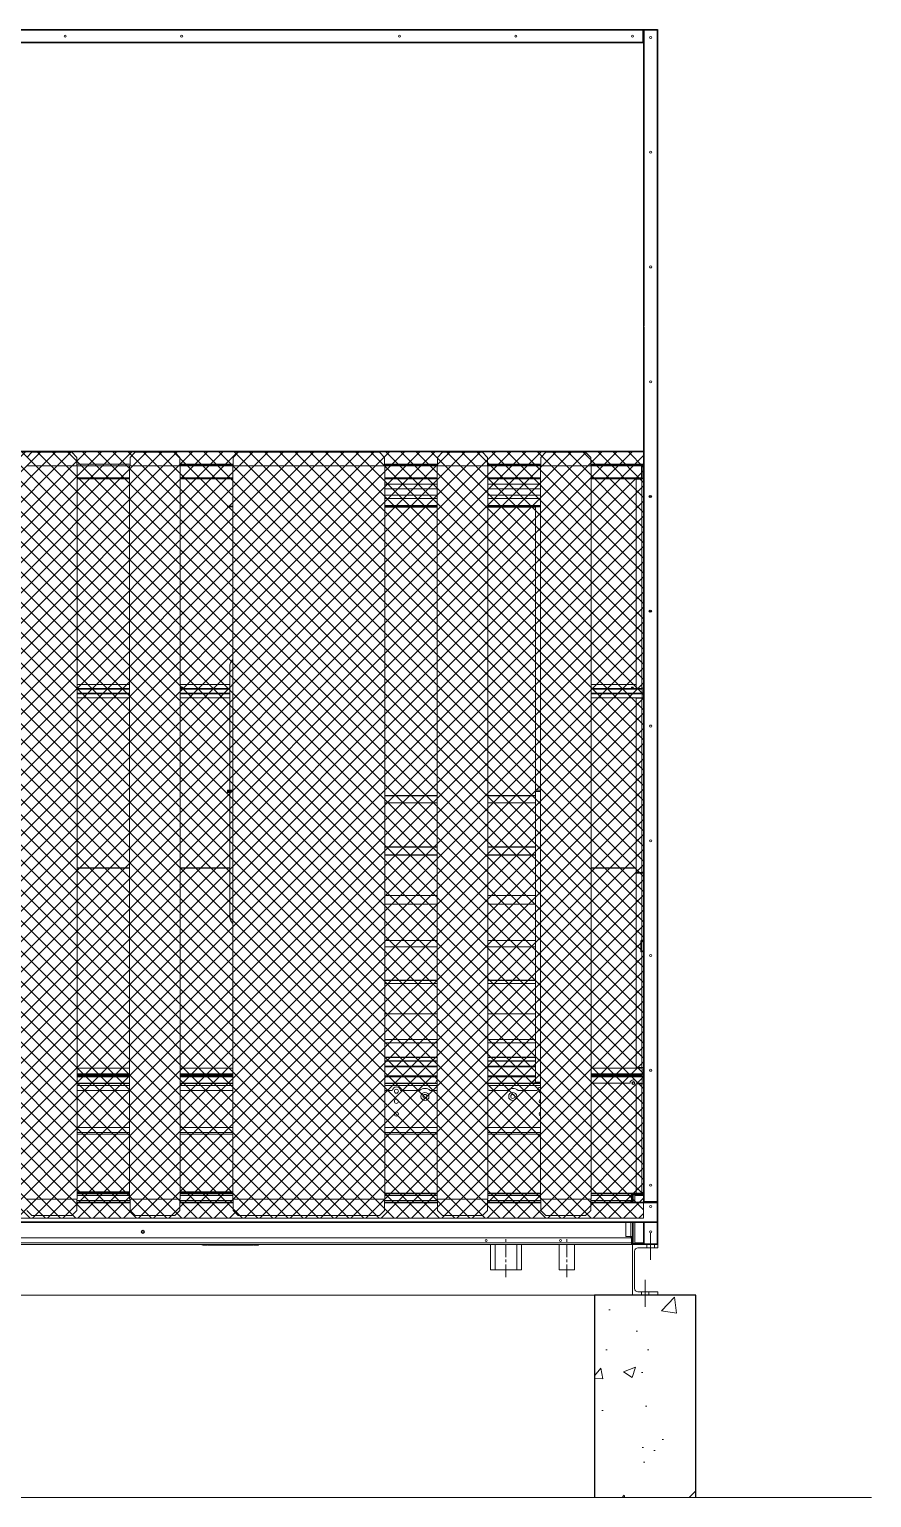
# Model space of a CAD drawing. Header units: millimetres. Extents: x -662849 to 32847, y -140377 to 24217.
# Drawn here: x 23920 to 26414, y 9152 to 13502 of the extents above; entities that cross this region are included whole.
import ezdxf

# ---------------------------------------------------------------- set-up
doc = ezdxf.new("R2010")
doc.units = ezdxf.units.MM
for name, pattern in [('CENTER', [2, 1.25, -0.25, 0.25, -0.25]), ('CENTERX2', [4, 2.5, -0.5, 0.5, -0.5]), ('HIDDEN', [0.375, 0.25, -0.125]), ('HIDDENX2', [0.75, 0.5, -0.25])]:
    doc.linetypes.add(name, pattern=pattern)
for name, color, linetype in [('center', 1, 'CENTER'), ('HIDD', 2, 'HIDDENX2'), ('냉각탑_기초', 23, 'Continuous')]:
    doc.layers.add(name, color=color, linetype=linetype)

# ---------------------------------------------------------------- blocks, each defined once
blk = doc.blocks.new('2')
at = {"lineweight": 20}
h = blk.add_hatch(dxfattribs=at)
h.set_pattern_fill('ANSI37', scale=10)
h.set_pattern_definition([(45, (-1560101.88, -423095.512), (-22.4506403, 22.4506403), []), (135, (-1560101.88, -423095.512), (-22.4506403, -22.4506403), [])])
h.paths.add_polyline_path([(25738.7, 9980.4), (25738.7, 12250.4), (21622.7, 12250.4), (21622.7, 9980.4)])
for p, q in [((21622.7, 12250.4), (25738.7, 12250.4)), ((23912.2, 12234.4), (23927.2, 12249.4)), ((23927.2, 12249.4), (24045.2, 12249.4)), ((24060.2, 12234.4), (24045.2, 12249.4)), ((24060.2, 12209.4), (24060.2, 12234.4)), ((24217.7, 12234.4), (24232.7, 12249.4)), ((24217.7, 12209.4), (24217.7, 12234.4)), ((24232.7, 12249.4), (24350.7, 12249.4)), ((24365.7, 12234.4), (24350.7, 12249.4)), ((24365.7, 12209.4), (24365.7, 12234.4)), ((24523.2, 12234.4), (24538.2, 12249.4)), ((24523.2, 12209.4), (24523.2, 12234.4)), ((24538.2, 12249.4), (24956.2, 12249.4)), ((24971.2, 12234.4), (24956.2, 12249.4)), ((24971.2, 12209.4), (24971.2, 12234.4)), ((25128.7, 12234.4), (25143.7, 12249.4)), ((25128.7, 12209.4), (25128.7, 12234.4)), ((25143.7, 12249.4), (25261.7, 12249.4)), ((25276.7, 12234.4), (25261.7, 12249.4)), ((25276.7, 12209.4), (25276.7, 12234.4)), ((25434.2, 12234.4), (25449.2, 12249.4)), ((25434.2, 12209.4), (25434.2, 12234.4)), ((25449.2, 12249.4), (25567.2, 12249.4)), ((25582.2, 12234.4), (25567.2, 12249.4)), ((25582.2, 12209.4), (25582.2, 12234.4)), ((25738.7, 12250.4), (25738.7, 9980.4)), ((24061.2, 12209.4), (23911.2, 12209.4)), ((24061.2, 10036.4), (24061.2, 12209.4)), ((24216.7, 10036.4), (24216.7, 12209.4)), ((24366.7, 12209.4), (24216.7, 12209.4)), ((24366.7, 10036.4), (24366.7, 12209.4)), ((24522.2, 10036.4), (24522.2, 12209.4)), ((24972.2, 12209.4), (24522.2, 12209.4)), ((24972.2, 10036.4), (24972.2, 12209.4)), ((25127.7, 10036.4), (25127.7, 12209.4)), ((25277.7, 12209.4), (25127.7, 12209.4)), ((25277.7, 10036.4), (25277.7, 12209.4)), ((25433.2, 10036.4), (25433.2, 12209.4)), ((25583.2, 12209.4), (25433.2, 12209.4)), ((25583.2, 10036.4), (25583.2, 12209.4)), ((23911.2, 10036.4), (24061.2, 10036.4)), ((24060.2, 10036.4), (24060.2, 10003.4)), ((24216.7, 10036.4), (24366.7, 10036.4)), ((24217.7, 10036.4), (24217.7, 10003.4)), ((24365.7, 10036.4), (24365.7, 10003.4)), ((24522.2, 10036.4), (24972.2, 10036.4)), ((24523.2, 10036.4), (24523.2, 10003.4)), ((24971.2, 10036.4), (24971.2, 10003.4)), ((25127.7, 10036.4), (25277.7, 10036.4)), ((25128.7, 10036.4), (25128.7, 10003.4)), ((25276.7, 10036.4), (25276.7, 10003.4)), ((25433.2, 10036.4), (25583.2, 10036.4)), ((25434.2, 10036.4), (25434.2, 10003.4)), ((25582.2, 10036.4), (25582.2, 10003.4)), ((25738.7, 9980.4), (21622.7, 9980.4)), ((23912.2, 10003.4), (23927.2, 9988.4)), ((23927.2, 9988.4), (24045.2, 9988.4)), ((24060.2, 10003.4), (24045.2, 9988.4)), ((24217.7, 10003.4), (24232.7, 9988.4)), ((24232.7, 9988.4), (24350.7, 9988.4)), ((24365.7, 10003.4), (24350.7, 9988.4)), ((24523.2, 10003.4), (24538.2, 9988.4)), ((24538.2, 9988.4), (24956.2, 9988.4)), ((24971.2, 10003.4), (24956.2, 9988.4)), ((25128.7, 10003.4), (25143.7, 9988.4)), ((25143.7, 9988.4), (25261.7, 9988.4)), ((25276.7, 10003.4), (25261.7, 9988.4)), ((25434.2, 10003.4), (25449.2, 9988.4)), ((25449.2, 9988.4), (25567.2, 9988.4)), ((25582.2, 10003.4), (25567.2, 9988.4)), ((25285.2, 9827.4), (25285.2, 9902.4)), ((25298.7, 9827.4), (25298.7, 9902.4)), ((25363.7, 9827.4), (25363.7, 9902.4)), ((25377.2, 9827.4), (25377.2, 9902.4)), ((25403.7, 9902.4), (25478.7, 9902.4)), ((25488.7, 9827.4), (25488.7, 9902.4)), ((25533.7, 9827.4), (25533.7, 9902.4)), ((25748.7, 9892.4), (25748.7, 9902.4)), ((25770.7, 9892.4), (25770.7, 9902.4)), ((21655.7, 9752.4), (25705.7, 9752.4)), ((25732.2, 9752.4), (25732.2, 9762.4)), ((25754.2, 9752.4), (25754.2, 9762.4))]:
    blk.add_line(p, q, dxfattribs=at)
at = {"color": 7, "lineweight": 20}
for p, q in [((24217.7, 12214.4), (24060.2, 12214.4)), ((24216.7, 12209), (24061.2, 12209)), ((24523.2, 12214.4), (24365.7, 12214.4)), ((24523.2, 12212.4), (24365.7, 12212.4)), ((24522.2, 12209), (24366.7, 12209)), ((25128.7, 12214.4), (24971.2, 12214.4)), ((25128.7, 12212.4), (24971.2, 12212.4)), ((25127.7, 12209), (24972.2, 12209)), ((25434.2, 12214.4), (25276.7, 12214.4)), ((25434.2, 12212.4), (25276.7, 12212.4)), ((25433.2, 12209), (25277.7, 12209)), ((25733, 12214.4), (25582.2, 12214.4)), ((25731.3, 12212.4), (25582.2, 12212.4)), ((25733, 12209), (25583.2, 12209)), ((24061.2, 12173.8), (24216.7, 12173.8)), ((24061.2, 12170.4), (24216.7, 12170.4)), ((24366.7, 12173.8), (24522.2, 12173.8)), ((24366.7, 12170.4), (24522.2, 12170.4)), ((24972.2, 12173.8), (25127.7, 12173.8)), ((24972.2, 12170.4), (25127.7, 12170.4)), ((25277.7, 12173.8), (25433.2, 12173.8)), ((25277.7, 12170.4), (25433.2, 12170.4)), ((25583.2, 12173.8), (25733, 12173.8)), ((25583.2, 12170.4), (25733, 12170.4)), ((24061.2, 10379), (24216.7, 10379)), ((24061.2, 10373.8), (24216.7, 10373.8)), ((24061.2, 10359), (24216.7, 10359)), ((24366.7, 10379), (24522.2, 10379)), ((24366.7, 10373.8), (24522.2, 10373.8)), ((24366.7, 10359), (24522.2, 10359)), ((24972.2, 10379), (25127.7, 10379)), ((24972.2, 10373.8), (25127.7, 10373.8)), ((24972.2, 10359), (24994.4, 10359)), ((25277.7, 10379), (25433.2, 10379)), ((25277.7, 10373.8), (25433.2, 10373.8)), ((24061.2, 10249), (24216.7, 10249)), ((24216.7, 10234.2), (24061.2, 10234.2)), ((24216.7, 10229), (24061.2, 10229)), ((24366.7, 10249), (24522.2, 10249)), ((24522.2, 10234.2), (24366.7, 10234.2)), ((24522.2, 10229), (24366.7, 10229)), ((24972.2, 10249), (25127.7, 10249)), ((25127.7, 10234.2), (24972.2, 10234.2)), ((25127.7, 10229), (24972.2, 10229)), ((25277.7, 10249), (25433.2, 10249)), ((25433.2, 10234.2), (25277.7, 10234.2)), ((25433.2, 10229), (25277.7, 10229)), ((24061.2, 10054), (24216.7, 10054)), ((24061.2, 10052.4), (24216.7, 10052.4)), ((24366.7, 10054), (24522.2, 10054)), ((24366.7, 10052.4), (24522.2, 10052.4)), ((24522.2, 10052.4), (24366.7, 10052.4)), ((24972.2, 10054), (25127.7, 10054)), ((25127.7, 10052.4), (24972.2, 10052.4)), ((25277.7, 10054), (25433.2, 10054)), ((25433.2, 10052.4), (25277.7, 10052.4)), ((25583.2, 10054), (25733.7, 10054)), ((25583.2, 10052.4), (25712.9, 10052.4)), ((25703.1, 10052.4), (25583.2, 10052.4)), ((24060.2, 10032.4), (24217.7, 10032.4)), ((24216.7, 10047.2), (24061.2, 10047.2)), ((24365.7, 10032.4), (24523.2, 10032.4)), ((24522.2, 10047.2), (24366.7, 10047.2)), ((24971.2, 10032.4), (25128.7, 10032.4)), ((25127.7, 10047.2), (24972.2, 10047.2)), ((25276.7, 10032.4), (25434.2, 10032.4)), ((25433.2, 10047.2), (25277.7, 10047.2)), ((25582.2, 10032.4), (25703.1, 10032.4)), ((25703.1, 10047.2), (25583.2, 10047.2)), ((25703.1, 9922.4), (21658.3, 9922.4)), ((21658.3, 9907.6), (25703.1, 9907.6)), ((21658.3, 9902.4), (25703.1, 9902.4)), ((25377.2, 9827.4), (25285.2, 9827.4)), ((25533.7, 9827.4), (25488.7, 9827.4))]:
    blk.add_line(p, q, dxfattribs=at)
at = {"color": 7, "lineweight": 20, "ltscale": 0.000824214}
blk.add_line((25733.3, 12212.4), (25731.3, 12212.4), dxfattribs=at)
at = {"color": 7, "lineweight": 20, "ltscale": 0.001131}
for p, q in [((25733, 12211.7), (25733, 12209)), ((25735, 12211.7), (25735, 12209)), ((25737.4, 10056.1), (25738.7, 10056.1))]:
    blk.add_line(p, q, dxfattribs=at)
at = {"color": 7, "lineweight": 20, "ltscale": 0.000414935}
for p, q in [((25733.7, 12211.4), (25733, 12210.7)), ((25735.7, 12211.4), (25735, 12210.7)), ((25737.7, 10055.4), (25738.4, 10056.1))]:
    blk.add_line(p, q, dxfattribs=at)
at = {"color": 7, "lineweight": 20, "ltscale": 0.014667}
for p, q in [((25733, 12173.8), (25733, 12209)), ((25735, 12173.8), (25735, 12209))]:
    blk.add_line(p, q, dxfattribs=at)
at = {"color": 7, "lineweight": 20, "ltscale": 0.000708334}
for p, q in [((25734.7, 12209), (25733, 12209)), ((25736.7, 12209), (25735, 12209)), ((25736.7, 11536.3), (25735, 11536.3))]:
    blk.add_line(p, q, dxfattribs=at)
at = {"color": 7, "lineweight": 20, "ltscale": 0.000566661}
blk.add_line((25734.7, 12212.4), (25733.3, 12212.4), dxfattribs=at)
at = {"color": 7, "lineweight": 20, "ltscale": 0.000125615}
blk.add_line((25734.7, 12212.4), (25734.7, 12212.1), dxfattribs=at)
at = {"color": 7, "lineweight": 20, "ltscale": 0.01525}
blk.add_line((25734.7, 12209), (25734.7, 12172.4), dxfattribs=at)
at = {"color": 7, "lineweight": 20, "ltscale": 0.000125312}
blk.add_line((25735, 12209), (25734.7, 12209), dxfattribs=at)
at = {"color": 0, "lineweight": 20}
for p, q in [((25127.7, 12155.3), (24972.2, 12155.3)), ((24972.2, 12141.3), (25127.7, 12141.3)), ((25433.2, 12155.3), (25277.7, 12155.3)), ((25277.7, 12141.3), (25433.2, 12141.3)), ((25127.7, 12122.1), (24972.2, 12122.1)), ((24972.2, 12112.5), (25127.7, 12112.5)), ((25433.2, 12122.1), (25277.7, 12122.1)), ((25277.7, 12112.5), (25433.2, 12112.5)), ((25780.7, 10029.2), (25780.7, 9902.4)), ((25780.7, 9902.4), (25778.7, 9902.4))]:
    blk.add_line(p, q, dxfattribs=at)
at = {"color": 7, "lineweight": 20, "ltscale": 0.000341772}
blk.add_line((25716.7, 12169.6), (25716.7, 12170.4), dxfattribs=at)
at = {"color": 7, "lineweight": 20, "ltscale": 0.006917}
for p, q in [((25733.3, 12169.6), (25716.7, 12169.6)), ((25716.7, 11549.6), (25733.3, 11549.6)), ((25733.3, 11521.9), (25716.7, 11521.9)), ((25733.3, 11520.7), (25716.7, 11520.7)), ((25716.7, 11004.2), (25733.3, 11004.2)), ((25733.3, 11002), (25716.7, 11002)), ((25716.7, 10426.8), (25733.3, 10426.8)), ((25735, 10408.2), (25735, 10424.8)), ((25716.7, 10378.4), (25733.3, 10378.4))]:
    blk.add_line(p, q, dxfattribs=at)
at = {"color": 7, "lineweight": 20, "ltscale": 0.258309}
for p, q in [((25716.7, 12169.6), (25716.7, 11549.6)), ((25733.3, 11549.6), (25733.3, 12169.6))]:
    blk.add_line(p, q, dxfattribs=at)
at = {"color": 7, "lineweight": 20, "ltscale": 0.001417}
for p, q in [((25733, 12173.8), (25733, 12170.4)), ((25735, 12173.8), (25735, 12170.4)), ((25736.7, 11002.5), (25733.3, 11002.5)), ((25736.7, 10426.8), (25733.3, 10426.8)), ((25735, 10404.8), (25735, 10408.2)), ((25735, 10402.4), (25735, 10399)), ((25733.3, 10378.4), (25736.7, 10378.4))]:
    blk.add_line(p, q, dxfattribs=at)
at = {"color": 7, "lineweight": 20, "ltscale": 0.000708333}
for p, q in [((25734.7, 12172.4), (25733, 12172.4)), ((25736.7, 12172.4), (25735, 12172.4)), ((25736.7, 10407.7), (25735, 10407.7)), ((25736.7, 10406.8), (25735, 10406.8)), ((25735, 10400.4), (25736.7, 10400.4)), ((25735, 10399.5), (25736.7, 10399.5))]:
    blk.add_line(p, q, dxfattribs=at)
at = {"color": 7, "lineweight": 20, "ltscale": 0.000833341}
blk.add_line((25733, 12170.4), (25735, 12170.4), dxfattribs=at)
at = {"color": 7, "lineweight": 20, "ltscale": 0.000133398}
blk.add_line((25733.3, 12170.1), (25733.3, 12170.4), dxfattribs=at)
at = {"color": 7, "lineweight": 20, "ltscale": 0.000208374}
blk.add_line((25733.3, 12169.6), (25733.3, 12170.1), dxfattribs=at)
at = {"color": 7, "lineweight": 20, "ltscale": 0.000125}
blk.add_line((25734.7, 12173.8), (25735, 12173.8), dxfattribs=at)
at = {"color": 7, "lineweight": 20, "ltscale": 0.000152655}
blk.add_line((25736.7, 12172.3), (25736.3, 12172.3), dxfattribs=at)
at = {"color": 7, "lineweight": 20, "ltscale": 0.000666667}
for p, q in [((24506, 12089.4), (24506, 12087.8)), ((24506, 11246.6), (24506, 11248.2)), ((24506, 11246), (24506, 11244.4)), ((24506, 11243), (24506, 11241.4)), ((25730.7, 10769.4), (25732.3, 10769.4)), ((25418.4, 10382.6), (25418.4, 10381)), ((25733.7, 10052.4), (25733.7, 10054))]:
    blk.add_line(p, q, dxfattribs=at)
at = {"color": 7, "lineweight": 20, "ltscale": 0.0155}
for p, q in [((24522.2, 12089.4), (24506, 12089.4)), ((24522.2, 12087.8), (24506, 12087.8)), ((25418.4, 12087.8), (25433.2, 12087.8)), ((24522.2, 11248.2), (24506, 11248.2)), ((24522.2, 11246.6), (24506, 11246.6)), ((24506, 11246), (24522.2, 11246)), ((24506, 11244.4), (24522.2, 11244.4)), ((25433.2, 11248.2), (25418.4, 11248.2)), ((25433.2, 11244), (25418.4, 11244)), ((25433.2, 10383.4), (25418.4, 10383.4)), ((25418.4, 10383.1), (25433.2, 10383.1)), ((25433.2, 10382.6), (25418.4, 10382.6)), ((25433.2, 10381), (25418.4, 10381))]:
    blk.add_line(p, q, dxfattribs=at)
at = {"color": 7, "lineweight": 20, "ltscale": 0.2695}
for p, q in [((25127.7, 12091.8), (24972.2, 12091.8)), ((25127.7, 12089.8), (24972.2, 12089.8)), ((25433.2, 12091.8), (25277.7, 12091.8)), ((25433.2, 12089.8), (25277.7, 12089.8))]:
    blk.add_line(p, q, dxfattribs=at)
at = {"color": 7, "lineweight": 20, "ltscale": 0.251167}
for p, q in [((24972.2, 12089.8), (25127.7, 12089.8)), ((24972.2, 12087.8), (25127.7, 12087.8)), ((25277.7, 12089.8), (25433.2, 12089.8)), ((25277.7, 12087.8), (25433.2, 12087.8))]:
    blk.add_line(p, q, dxfattribs=at)
at = {"color": 7, "lineweight": 20, "ltscale": 0.2225}
for p, q in [((24972.2, 12086.4), (25127.7, 12086.4)), ((25277.7, 12086.4), (25418.4, 12086.4)), ((24972.2, 11232.1), (25127.7, 11232.1)), ((24972.2, 11231.5), (25127.7, 11231.5)), ((25277.7, 11232.1), (25418.4, 11232.1)), ((25277.7, 11231.5), (25418.4, 11231.5)), ((24972.2, 11211.2), (25127.7, 11211.2)), ((24972.2, 11210.9), (25127.7, 11210.9)), ((25277.7, 11211.2), (25418.4, 11211.2)), ((25277.7, 11210.9), (25418.4, 11210.9)), ((24972.2, 11080.4), (25127.7, 11080.4)), ((24972.2, 11079.9), (25127.7, 11079.9)), ((24972.2, 11056.6), (25127.7, 11056.6)), ((24972.2, 11056.3), (25127.7, 11056.3)), ((25277.7, 11080.4), (25418.4, 11080.4)), ((25277.7, 11079.9), (25418.4, 11079.9)), ((25277.7, 11056.6), (25418.4, 11056.6)), ((25277.7, 11056.3), (25418.4, 11056.3)), ((24972.2, 10936.6), (25127.7, 10936.6)), ((24972.2, 10936.1), (25127.7, 10936.1)), ((25277.7, 10936.6), (25418.4, 10936.6)), ((25277.7, 10936.1), (25418.4, 10936.1)), ((24972.2, 10910.9), (25127.7, 10910.9)), ((24972.2, 10910.6), (25127.7, 10910.6)), ((25277.7, 10910.9), (25418.4, 10910.9)), ((25277.7, 10910.6), (25418.4, 10910.6)), ((24972.2, 10803.3), (25127.7, 10803.3)), ((24972.2, 10802.8), (25127.7, 10802.8)), ((25277.7, 10803.3), (25418.4, 10803.3)), ((25277.7, 10802.8), (25418.4, 10802.8)), ((24972.2, 10784.5), (25127.7, 10784.5)), ((24972.2, 10784.4), (25127.7, 10784.4)), ((25277.7, 10784.5), (25418.4, 10784.5)), ((25277.7, 10784.4), (25418.4, 10784.4)), ((24972.2, 10685.3), (25127.7, 10685.3)), ((24972.2, 10684.8), (25127.7, 10684.8)), ((24972.2, 10675.9), (25127.7, 10675.9)), ((24972.2, 10675.8), (25127.7, 10675.8)), ((25277.7, 10685.3), (25418.4, 10685.3)), ((25277.7, 10684.8), (25418.4, 10684.8)), ((25277.7, 10675.9), (25418.4, 10675.9)), ((25277.7, 10675.8), (25418.4, 10675.8)), ((24972.2, 10586.2), (25127.7, 10586.2)), ((24972.2, 10585.9), (25127.7, 10585.9)), ((25277.7, 10586.2), (25418.4, 10586.2)), ((25277.7, 10585.9), (25418.4, 10585.9)), ((24972.2, 10509.7), (25127.7, 10509.7)), ((24972.2, 10509.4), (25127.7, 10509.4)), ((24972.2, 10499.5), (25127.7, 10499.5)), ((24972.2, 10499.4), (25127.7, 10499.4)), ((25277.7, 10509.7), (25418.4, 10509.7)), ((25277.7, 10509.4), (25418.4, 10509.4)), ((25277.7, 10499.5), (25418.4, 10499.5)), ((25277.7, 10499.4), (25418.4, 10499.4)), ((24972.2, 10457), (25127.7, 10457)), ((24972.2, 10456.8), (25127.7, 10456.8)), ((24972.2, 10446), (25127.7, 10446)), ((24972.2, 10445.9), (25127.7, 10445.9)), ((25277.7, 10457), (25418.4, 10457)), ((25277.7, 10456.8), (25418.4, 10456.8)), ((25277.7, 10446), (25418.4, 10446)), ((25277.7, 10445.9), (25418.4, 10445.9)), ((24972.2, 10430.3), (25127.7, 10430.3)), ((24972.2, 10430.3), (25127.7, 10430.3)), ((24972.2, 10428.9), (25127.7, 10428.9)), ((24972.2, 10402.3), (25127.7, 10402.3)), ((25127.7, 10399), (24972.2, 10399)), ((25277.7, 10430.3), (25418.4, 10430.3)), ((25277.7, 10430.3), (25418.4, 10430.3)), ((25277.7, 10428.9), (25418.4, 10428.9)), ((25418.4, 10402.3), (25277.7, 10402.3)), ((25418.4, 10399), (25277.7, 10399))]:
    blk.add_line(p, q, dxfattribs=at)
at = {"color": 7, "lineweight": 20, "ltscale": 0.349833}
blk.add_line((25418.4, 11248.2), (25418.4, 12087.8), dxfattribs=at)
at = {"color": 7, "lineweight": 20, "ltscale": 0.152458}
blk.add_line((24513.2, 11248.2), (24513.2, 11614.1), dxfattribs=at)
at = {"color": 7, "lineweight": 20, "ltscale": 0.20484}
for p, q in [((24216.7, 11561.1), (24061.2, 11561.1)), ((24216.7, 11549.4), (24061.2, 11549.4)), ((24216.7, 11548.1), (24061.2, 11548.1)), ((24216.7, 11535.4), (24061.2, 11535.4)), ((24216.7, 11534.2), (24061.2, 11534.2)), ((24513.2, 11561.1), (24366.7, 11561.1)), ((24513.2, 11549.4), (24366.7, 11549.4)), ((24513.2, 11548.1), (24366.7, 11548.1)), ((24513.2, 11535.4), (24366.7, 11535.4)), ((24513.2, 11534.2), (24366.7, 11534.2)), ((24061.2, 11522.2), (24216.7, 11522.2)), ((24366.7, 11522.2), (24513.2, 11522.2)), ((24216.7, 11018.2), (24061.2, 11018.2)), ((24216.7, 11017.3), (24061.2, 11017.3)), ((24513.2, 11018.2), (24366.7, 11018.2)), ((24513.2, 11017.3), (24366.7, 11017.3))]:
    blk.add_line(p, q, dxfattribs=at)
at = {"color": 7, "lineweight": 20, "ltscale": 0.094629}
blk.add_line((25716.7, 11561.1), (25583.2, 11561.1), dxfattribs=at)
at = {"color": 7, "lineweight": 20, "ltscale": 0.102254}
for p, q in [((25735, 11549.4), (25583.2, 11549.4)), ((25735, 11548.1), (25583.2, 11548.1)), ((25735, 11534.2), (25583.2, 11534.2))]:
    blk.add_line(p, q, dxfattribs=at)
at = {"color": 7, "lineweight": 20, "ltscale": 0.102253}
for p, q in [((25735, 11535.4), (25583.2, 11535.4)), ((25583.2, 11522.2), (25735, 11522.2))]:
    blk.add_line(p, q, dxfattribs=at)
at = {"color": 7, "lineweight": 20, "ltscale": 0.000183495}
blk.add_line((25734.7, 11549.8), (25734.7, 11549.4), dxfattribs=at)
at = {"color": 7, "lineweight": 20, "ltscale": 0.000535656}
for p, q in [((25735, 11548.1), (25735, 11549.4)), ((25716.7, 11520.7), (25716.7, 11521.9))]:
    blk.add_line(p, q, dxfattribs=at)
at = {"color": 7, "lineweight": 20, "ltscale": 0.005298}
blk.add_line((25735, 11535.4), (25735, 11548.1), dxfattribs=at)
at = {"color": 7, "lineweight": 20, "ltscale": 4.87896e-05}
blk.add_line((25735, 11536.2), (25735, 11536.3), dxfattribs=at)
at = {"color": 7, "lineweight": 20, "ltscale": 0.000506051}
blk.add_line((25735, 11534.2), (25735, 11535.4), dxfattribs=at)
at = {"color": 7, "lineweight": 20, "ltscale": 0.004993}
blk.add_line((25735, 11522.2), (25735, 11534.2), dxfattribs=at)
at = {"color": 7, "lineweight": 20, "ltscale": 0.215196}
for p, q in [((25716.7, 11520.7), (25716.7, 11004.2)), ((25733.3, 11004.2), (25733.3, 11520.7))]:
    blk.add_line(p, q, dxfattribs=at)
at = {"color": 7, "lineweight": 20, "ltscale": 0.000102715}
for p, q in [((25733.3, 11521.9), (25733.3, 11522.2)), ((25734.7, 11522.2), (25734.7, 11521.9))]:
    blk.add_line(p, q, dxfattribs=at)
at = {"color": 7, "lineweight": 20, "ltscale": 0.000833333}
for p, q in [((25736.7, 11521.9), (25734.7, 11521.9)), ((25733.3, 10424.8), (25733.3, 10426.8)), ((25734.7, 10426.8), (25734.7, 10424.8)), ((25736.7, 10426.8), (25734.7, 10426.8)), ((25733.3, 10378.4), (25733.3, 10380.4)), ((24445.2, 9900.4), (24445.2, 9902.4)), ((24585.2, 9900.4), (24585.2, 9902.4))]:
    blk.add_line(p, q, dxfattribs=at)
at = {"color": 7, "lineweight": 20, "ltscale": 0.000249486}
blk.add_line((24506, 11246), (24506, 11246.6), dxfattribs=at)
at = {"color": 7, "lineweight": 20, "ltscale": 0.003003}
for p, q in [((24506, 11243), (24513.2, 11243)), ((24506, 11241.4), (24513.2, 11241.4))]:
    blk.add_line(p, q, dxfattribs=at)
at = {"color": 7, "lineweight": 20, "ltscale": 0.000250031}
blk.add_line((24513.2, 11246), (24513.2, 11246.6), dxfattribs=at)
at = {"color": 7, "lineweight": 20, "ltscale": 0.135185}
blk.add_line((24513.2, 10920), (24513.2, 11244.4), dxfattribs=at)
at = {"color": 7, "lineweight": 20, "ltscale": 0.358583}
blk.add_line((25418.4, 10383.4), (25418.4, 11244), dxfattribs=at)
at = {"color": 7, "lineweight": 20, "ltscale": 0.062042}
for p, q in [((25716.7, 11018.2), (25583.2, 11018.2)), ((25716.7, 11017.3), (25583.2, 11017.3))]:
    blk.add_line(p, q, dxfattribs=at)
at = {"color": 7, "lineweight": 20, "ltscale": 0.239669}
blk.add_line((25716.7, 11002), (25716.7, 10426.8), dxfattribs=at)
at = {"color": 7, "lineweight": 20, "ltscale": 0.000162643}
blk.add_line((25733.3, 11004.2), (25733.3, 11003.8), dxfattribs=at)
at = {"color": 7, "lineweight": 20, "ltscale": 0.000534728}
blk.add_line((25733.3, 11002.5), (25733.3, 11003.8), dxfattribs=at)
at = {"color": 7, "lineweight": 20, "ltscale": 0.000212316}
blk.add_line((25733.3, 11002), (25733.3, 11002.5), dxfattribs=at)
at = {"color": 7, "lineweight": 20, "ltscale": 0.082338}
blk.add_line((25733.3, 10804.4), (25733.3, 11002), dxfattribs=at)
at = {"color": 7, "lineweight": 20, "ltscale": 0.000615509}
blk.add_line((25734.7, 11002.5), (25734.7, 11004), dxfattribs=at)
at = {"color": 7, "lineweight": 20, "ltscale": 0.018857}
blk.add_line((24513.2, 10874.7), (24513.2, 10920), dxfattribs=at)
at = {"color": 7, "lineweight": 20, "ltscale": 0.013417}
for p, q in [((25730.7, 10769.4), (25730.7, 10801.6)), ((25732.3, 10769.4), (25732.3, 10801.6))]:
    blk.add_line(p, q, dxfattribs=at)
at = {"color": 7, "lineweight": 20, "ltscale": 0.15666}
blk.add_line((25733.3, 10426.8), (25733.3, 10802.8), dxfattribs=at)
at = {"color": 7, "lineweight": 20, "ltscale": 0.001333}
for p, q in [((25736.7, 10804.4), (25733.5, 10804.4)), ((25736.7, 10802.8), (25733.5, 10802.8)), ((25700.5, 10029.2), (25700.5, 10032.4)), ((25702.5, 10032.4), (25702.5, 10029.2)), ((25700.5, 9922.4), (25700.5, 9925.6)), ((25705.7, 9925.6), (25702.5, 9925.6)), ((25702.5, 9925.6), (25702.5, 9922.4))]:
    blk.add_line(p, q, dxfattribs=at)
at = {"color": 7, "lineweight": 20, "ltscale": 0.32425}
blk.add_line((25780.7, 10807.4), (25780.7, 10029.2), dxfattribs=at)
at = {"color": 7, "lineweight": 20, "ltscale": 0.230833}
for p, q in [((24216.7, 10424.8), (24061.2, 10424.8)), ((24216.7, 10408.2), (24061.2, 10408.2)), ((24216.7, 10404.8), (24061.2, 10404.8)), ((24216.7, 10402.4), (24061.2, 10402.4)), ((24216.7, 10399), (24061.2, 10399)), ((24522.2, 10424.8), (24366.7, 10424.8)), ((24522.2, 10408.2), (24366.7, 10408.2)), ((24522.2, 10404.8), (24366.7, 10404.8)), ((24522.2, 10402.4), (24366.7, 10402.4)), ((24522.2, 10399), (24366.7, 10399))]:
    blk.add_line(p, q, dxfattribs=at)
at = {"color": 7, "lineweight": 20, "ltscale": 0.109084}
blk.add_line((24216.7, 10404.4), (24061.2, 10404.4), dxfattribs=at)
at = {"color": 7, "lineweight": 20, "ltscale": 0.111332}
blk.add_line((24522.2, 10404.4), (24366.7, 10404.4), dxfattribs=at)
at = {"color": 7, "lineweight": 20, "ltscale": 0.082106}
for p, q in [((25735, 10424.8), (25583.2, 10424.8)), ((25735, 10408.2), (25583.2, 10408.2)), ((25735, 10404.8), (25583.2, 10404.8)), ((25735, 10402.4), (25583.2, 10402.4)), ((25735, 10399), (25583.2, 10399))]:
    blk.add_line(p, q, dxfattribs=at)
at = {"color": 7, "lineweight": 20, "ltscale": 0.070314}
blk.add_line((25706.7, 10404.4), (25583.2, 10404.4), dxfattribs=at)
at = {"color": 7, "lineweight": 20, "ltscale": 0.000999741}
blk.add_line((25706.7, 10404.8), (25706.7, 10402.4), dxfattribs=at)
at = {"color": 7, "lineweight": 20, "ltscale": 0.001}
for p, q in [((25733.3, 10402.4), (25733.3, 10404.8)), ((25734.7, 10404.8), (25734.7, 10402.4))]:
    blk.add_line(p, q, dxfattribs=at)
at = {"color": 7, "lineweight": 20, "ltscale": 0.000415173}
blk.add_line((25735.7, 10401.4), (25735, 10400.7), dxfattribs=at)
at = {"color": 7, "lineweight": 20, "ltscale": 0.00775}
blk.add_line((25735, 10380.4), (25735, 10399), dxfattribs=at)
at = {"color": 7, "lineweight": 20, "ltscale": 0.111667}
for p, q in [((24216.7, 10380.4), (24061.2, 10380.4)), ((24522.2, 10380.4), (24366.7, 10380.4)), ((25122.7, 10380.4), (24972.2, 10380.4)), ((25410.7, 10380.4), (25277.7, 10380.4)), ((25433.2, 10380.4), (25430.7, 10380.4)), ((25698.7, 10380.4), (25583.2, 10380.4))]:
    blk.add_line(p, q, dxfattribs=at)
at = {"color": 7, "lineweight": 20, "ltscale": 0.023491}
for p, q in [((25018.9, 10359), (25075.3, 10359)), ((25367.1, 10359), (25423.4, 10359))]:
    blk.add_line(p, q, dxfattribs=at)
at = {"color": 7, "lineweight": 20, "ltscale": 0.040938}
for p, q in [((25107.1, 10359), (25127.7, 10359)), ((25277.7, 10359), (25335.3, 10359))]:
    blk.add_line(p, q, dxfattribs=at)
at = {"color": 7, "lineweight": 20, "ltscale": 0.000128262}
blk.add_line((25418.4, 10383.4), (25418.4, 10383.1), dxfattribs=at)
at = {"color": 7, "lineweight": 20, "ltscale": 0.134725}
blk.add_line((25716.7, 10055.1), (25716.7, 10378.4), dxfattribs=at)
at = {"color": 7, "lineweight": 20, "ltscale": 0.006792}
blk.add_line((25735, 10380.4), (25718.7, 10380.4), dxfattribs=at)
at = {"color": 7, "lineweight": 20, "ltscale": 0.135166}
blk.add_line((25733.3, 10378.4), (25733.3, 10054), dxfattribs=at)
at = {"color": 7, "lineweight": 20, "ltscale": 0.000833334}
blk.add_line((25734.7, 10380.4), (25734.7, 10378.4), dxfattribs=at)
at = {"color": 7, "lineweight": 20, "ltscale": 0.000128159}
blk.add_line((25736.4, 10378.4), (25736.7, 10378.4), dxfattribs=at)
at = {"color": 7, "lineweight": 20, "ltscale": 1.02319e-05}
blk.add_line((24445.9, 10229), (24445.9, 10229), dxfattribs=at)
at = {"color": 7, "lineweight": 20, "ltscale": 1.03489e-05}
blk.add_line((24456.1, 10229), (24456.1, 10229), dxfattribs=at)
at = {"color": 7, "lineweight": 20, "ltscale": 0.002167}
for p, q in [((25703.1, 10052.4), (25703.1, 10047.2)), ((25700.5, 10029.2), (25705.7, 10029.2)), ((25700.5, 9925.6), (25705.7, 9925.6)), ((25703.1, 9902.4), (25703.1, 9907.6))]:
    blk.add_line(p, q, dxfattribs=at)
at = {"color": 7, "lineweight": 20, "ltscale": 0.001083}
for p, q in [((25705.7, 10049.2), (25703.1, 10049.2)), ((25705.7, 10047.4), (25703.1, 10047.4)), ((25705.7, 9907.4), (25703.1, 9907.4)), ((25705.7, 9905.6), (25703.1, 9905.6))]:
    blk.add_line(p, q, dxfattribs=at)
at = {"color": 7, "lineweight": 20, "ltscale": 0.00075}
for p, q in [((25705.7, 10047.4), (25705.7, 10049.2)), ((25705.7, 10047.4), (25705.7, 10049.2)), ((25705.7, 10047.4), (25705.7, 10049.2)), ((25712.9, 10047.4), (25712.9, 10049.2)), ((25712.9, 10047.4), (25712.9, 10049.2)), ((25705.7, 9907.4), (25705.7, 9905.6)), ((25705.7, 9907.4), (25705.7, 9905.6)), ((25712.9, 9907.4), (25712.9, 9905.6)), ((25712.9, 9907.4), (25712.9, 9905.6))]:
    blk.add_line(p, q, dxfattribs=at)
at = {"color": 7, "lineweight": 20, "ltscale": 0.000699693}
blk.add_line((25708.6, 10050.1), (25710, 10049.2), dxfattribs=at)
at = {"color": 7, "lineweight": 20, "ltscale": 0.001532}
for p, q in [((25709.2, 10049.2), (25712.9, 10049.2)), ((25709.2, 9905.6), (25712.9, 9905.6))]:
    blk.add_line(p, q, dxfattribs=at)
at = {"color": 7, "lineweight": 20, "ltscale": 0.026917}
for p, q in [((25738.7, 10052.4), (25712.9, 10052.4)), ((25712.9, 10049.2), (25738.7, 10049.2)), ((25712.9, 9905.6), (25738.7, 9905.6)), ((25777.5, 9902.4), (25712.9, 9902.4))]:
    blk.add_line(p, q, dxfattribs=at)
at = {"color": 7, "lineweight": 20, "ltscale": 0.00075073}
for p, q in [((25733.3, 10049.2), (25733.3, 10047.4)), ((25736.7, 10049.2), (25736.7, 10047.4))]:
    blk.add_line(p, q, dxfattribs=at)
at = {"color": 7, "lineweight": 20, "ltscale": 0.002236}
blk.add_line((25736.7, 10057.8), (25736.7, 10052.4), dxfattribs=at)
at = {"color": 7, "lineweight": 20, "ltscale": 2.97138e-06}
for p, q in [((25736.7, 10054), (25736.7, 10054)), ((25736.7, 10049), (25736.7, 10049))]:
    blk.add_line(p, q, dxfattribs=at)
at = {"color": 7, "lineweight": 20, "ltscale": 0.000958698}
blk.add_line((25738.7, 10052.4), (25738.7, 10054.7), dxfattribs=at)
at = {"color": 7, "lineweight": 20, "ltscale": 0.000749999}
blk.add_line((25738.7, 10047.4), (25738.7, 10049.2), dxfattribs=at)
at = {"color": 7, "lineweight": 20, "ltscale": 0.006167}
for p, q in [((25700.5, 10029.2), (25685.7, 10029.2)), ((25703.1, 10032.4), (25703.1, 10047.2)), ((25685.7, 9925.6), (25700.5, 9925.6)), ((25703.1, 9907.6), (25703.1, 9922.4))]:
    blk.add_line(p, q, dxfattribs=at)
at = {"color": 7, "lineweight": 20, "ltscale": 0.043167}
for p, q in [((25685.7, 10029.2), (25685.7, 10027.4)), ((25700.5, 10027.4), (25700.5, 10029.2)), ((25705.7, 10027.4), (25705.7, 10029.2)), ((25685.7, 9967.4), (25685.7, 9925.6)), ((25700.5, 9925.6), (25700.5, 9967.4)), ((25705.7, 9925.6), (25705.7, 9967.4))]:
    blk.add_line(p, q, dxfattribs=at)
at = {"color": 7, "lineweight": 20, "ltscale": 0.000167165}
blk.add_line((25705.7, 10029.2), (25705.3, 10029.2), dxfattribs=at)
at = {"color": 7, "lineweight": 20, "ltscale": 0.007583}
for p, q in [((25705.7, 10029.2), (25705.7, 10047.4)), ((25705.7, 9907.4), (25705.7, 9925.6))]:
    blk.add_line(p, q, dxfattribs=at)
at = {"color": 7, "lineweight": 20, "ltscale": 0.058167}
for p, q in [((25707.7, 10047.2), (25707.7, 10027.4)), ((25707.7, 9967.4), (25707.7, 9907.6))]:
    blk.add_line(p, q, dxfattribs=at)
at = {"color": 7, "lineweight": 20, "ltscale": 0.02775}
for p, q in [((25738.7, 10047.4), (25712.9, 10047.4)), ((25712.9, 9907.4), (25738.7, 9907.4))]:
    blk.add_line(p, q, dxfattribs=at)
at = {"color": 7, "lineweight": 20, "ltscale": 0.058333}
for p, q in [((25712.9, 10047.4), (25712.9, 10027.4)), ((25712.9, 9967.4), (25712.9, 9907.4))]:
    blk.add_line(p, q, dxfattribs=at)
at = {"color": 7, "lineweight": 20, "ltscale": 0.000832552}
blk.add_line((25705.7, 9924.4), (25707.7, 9924.4), dxfattribs=at)
at = {"color": 1, "linetype": 'CENTERX2', "lineweight": 20, "ltscale": 50}
for p, q in [((25759.7, 9857.4), (25759.7, 9937.4)), ((25743.2, 9717.4), (25743.2, 9797.4))]:
    blk.add_line(p, q, dxfattribs=at)
at = {"color": 7, "lineweight": 20, "ltscale": 0.280701}
for p, q in [((21658.9, 9902.4), (25398.5, 9902.4)), ((25134.7, 9902.4), (21822.7, 9902.4)), ((25234.7, 9902.4), (25134.7, 9902.4)), ((25432.7, 9902.4), (25234.7, 9902.4)), ((25475.3, 9902.4), (25440.1, 9902.4)), ((25475.3, 9902.4), (25440.1, 9902.4))]:
    blk.add_line(p, q, dxfattribs=at)
at = {"color": 7, "lineweight": 20, "ltscale": 2.15275e-06}
blk.add_line((24428.2, 9902.4), (24428.2, 9902.4), dxfattribs=at)
at = {"color": 7, "lineweight": 20, "ltscale": 0.004833}
for p, q in [((24445.2, 9900.4), (24433.6, 9900.4)), ((24585.2, 9900.4), (24596.8, 9900.4))]:
    blk.add_line(p, q, dxfattribs=at)
at = {"color": 7, "lineweight": 20, "ltscale": 0.000834981}
for p, q in [((24447.2, 9900.4), (24447.2, 9902.4)), ((24583.2, 9900.4), (24583.2, 9902.4))]:
    blk.add_line(p, q, dxfattribs=at)
at = {"color": 7, "lineweight": 20, "ltscale": 0.056667}
blk.add_line((24447.2, 9900.4), (24583.2, 9900.4), dxfattribs=at)
at = {"color": 7, "lineweight": 20, "ltscale": 7.17165e-06}
blk.add_line((24535.6, 9902.4), (24535.6, 9902.4), dxfattribs=at)
at = {"color": 7, "lineweight": 20, "ltscale": 7.33296e-06}
blk.add_line((24546.4, 9902.4), (24546.4, 9902.4), dxfattribs=at)
at = {"color": 7, "lineweight": 20, "ltscale": 0.004083}
blk.add_line((25703.1, 9902.4), (25712.9, 9902.4), dxfattribs=at)
at = {"color": 7, "lineweight": 20, "ltscale": 0.000967077}
blk.add_line((25705.7, 9905.8), (25708, 9905.8), dxfattribs=at)
at = {"color": 7, "lineweight": 20, "ltscale": 0.125}
for p, q in [((25705.7, 9902.4), (25780.7, 9902.4)), ((25780.7, 9752.4), (25705.7, 9752.4))]:
    blk.add_line(p, q, dxfattribs=at)
at = {"lineweight": 20, "ltscale": 25}
blk.add_line((25705.7, 9902.4), (25705.7, 9752.4), dxfattribs=at)
at = {"color": 7, "lineweight": 20, "ltscale": 0.000699695}
blk.add_line((25708.6, 9904.6), (25710, 9905.6), dxfattribs=at)
at = {"color": 7, "lineweight": 20, "ltscale": 0.091667}
blk.add_line((25712.2, 9882.4), (25712.2, 9772.4), dxfattribs=at)
at = {"color": 7, "lineweight": 20, "ltscale": 0.027746}
blk.add_line((25738.7, 9907.4), (25712.9, 9907.4), dxfattribs=at)
at = {"color": 7, "lineweight": 20, "ltscale": 0.009208}
blk.add_line((25712.9, 9905.8), (25735, 9905.8), dxfattribs=at)
at = {"color": 7, "lineweight": 20, "ltscale": 0.05125}
for p, q in [((25780.7, 9892.4), (25722.2, 9892.4)), ((25722.2, 9762.4), (25780.7, 9762.4))]:
    blk.add_line(p, q, dxfattribs=at)
at = {"color": 7, "lineweight": 20, "ltscale": 0.000666668}
blk.add_line((25735, 9907.4), (25735, 9905.8), dxfattribs=at)
at = {"color": 7, "lineweight": 20, "ltscale": 8.33333e-05}
blk.add_line((25735, 9905.6), (25735, 9905.8), dxfattribs=at)
at = {"color": 7, "lineweight": 20, "ltscale": 0.000750001}
blk.add_line((25736.7, 9905.6), (25736.7, 9907.4), dxfattribs=at)
at = {"color": 7, "lineweight": 20, "ltscale": 0.0006674}
blk.add_line((25738.7, 9905.8), (25738.7, 9907.4), dxfattribs=at)
at = {"color": 7, "lineweight": 20, "ltscale": 0.000500136}
blk.add_line((25778.7, 9902.4), (25777.5, 9902.4), dxfattribs=at)
at = {"color": 7, "lineweight": 20, "ltscale": 5.85132e-05}
blk.add_line((25778.7, 9902.5), (25778.7, 9902.4), dxfattribs=at)
at = {"color": 7, "lineweight": 20, "ltscale": 0.008333}
blk.add_line((25780.7, 9902.4), (25780.7, 9892.4), dxfattribs=at)
at = {"color": 7, "lineweight": 20, "ltscale": 0.0625}
blk.add_line((25780.7, 9762.4), (25780.7, 9752.4), dxfattribs=at)
at = {"color": 0}
for points in [[(24061.2, 12173.8), (24216.7, 12173.8)], [(24366.7, 12173.8), (24522.2, 12173.8)], [(24216.7, 10057.4), (24061.2, 10057.4)], [(24522.2, 10057.4), (24366.7, 10057.4)]]:
    blk.add_lwpolyline(points, dxfattribs=at)
at = {"color": 7, "lineweight": 20}
for centre, radius in [((24025.7, 13482.4), 3), ((24370.7, 13482.4), 3), ((25015.7, 13482.4), 3), ((25360.7, 13482.4), 3), ((25705.7, 13482.4), 3), ((25759.7, 13478.4), 3), ((25759.7, 13138.4), 3), ((25759.7, 12798.4), 3), ((25759.7, 12458.4), 3), ((25757.7, 12118.4), 3), ((25759.7, 12118.4), 3), ((25757.7, 11778.4), 3), ((25759.7, 11778.4), 3), ((25759.7, 11438.4), 3), ((25759.7, 11098.4), 3), ((25759.7, 10758.4), 3), ((25759.7, 10418.4), 3), ((25006.7, 10356.5), 6), ((25708.7, 10380.4), 4.5), ((25708.7, 10380.4), 3), ((25006.7, 10326.5), 6), ((25091.2, 10341), 12), ((25091.2, 10341), 6), ((25351.2, 10341), 12), ((25351.2, 10341), 6), ((25006.7, 10289), 6), ((25759.7, 10078.4), 3), ((25759.7, 10014.9), 3), ((24255.7, 9939.9), 4.5), ((24255.7, 9939.9), 3), ((25759.7, 9939.9), 3), ((25272.7, 9914.4), 3), ((25492.7, 9914.4), 3)]:
    blk.add_circle(centre, radius, dxfattribs=at)
for centre, radius, start, end in [((25731.3, 12209), 3.4, 0, 90), ((25733.3, 12209), 3.4, 0.6015, 90), ((25731.3, 12173.8), 3.4, 300, 335.6845), ((25733.3, 12173.8), 3.4, 300, 335.6845), ((25757.7, 12114.4), 4.5, 49.1956, 130.8105), ((25757.7, 11774.4), 4.5, 49.1956, 130.8105), ((24543.2, 11614.1), 30, 134.4485, 180), ((24543.2, 10874.7), 30, 180, 225.5515), ((25733.5, 10801.6), 2.8, 90, 180), ((25733.5, 10801.6), 1.2, 90, 180), ((25733.3, 10399), 3.4, 24.3158, 60.0073), ((25006.7, 10356.5), 12.5, 11.537, 168.463), ((25091.2, 10341), 24, 48.5904, 131.4096), ((25132.7, 10380.4), 10, 119.9975, 180), ((25351.2, 10341), 24, 48.5904, 131.4096), ((25420.7, 10380.4), 10, 103.2985, 180), ((25420.7, 10380.4), 4.5, 120.7328, 198.1247), ((25420.7, 10380.4), 3, 140.0565, 207.8181), ((25420.7, 10380.4), 3, 116.1063, 132.8335), ((25420.7, 10380.4), 3, 47.1666, 63.8937), ((25420.7, 10380.4), 3, 332.1843, 11.537), ((25435.7, 10356.5), 12.5, 101.5368, 168.463), ((25420.7, 10380.4), 4.5, 29.2676, 36.7734), ((25420.7, 10380.4), 4.5, 341.8738, 7.6623), ((25435.7, 10356.5), 6, 114.624, 245.376), ((25420.7, 10380.4), 10, 12.709, 15.628), ((25420.7, 10380.4), 10, 0, 3.4398), ((25708.7, 10380.4), 10, 0, 180), ((25435.7, 10326.5), 6, 114.624, 245.376), ((25435.7, 10289), 6, 114.624, 245.376), ((24981.5, 10234.2), 5.2, 270, 270.2588), ((25711.7, 10046.4), 4.5, 144.9639, 207.2553), ((25712.9, 10047.2), 5.2, 90, 180), ((25711.7, 10046.4), 4.5, 12.8396, 38.5076), ((25711.7, 10046.4), 10, 49.4646, 60), ((25711.7, 10046.4), 10, 5.7392, 16.2602), ((25740.1, 10057.8), 3.4, 180, 245.6843), ((24223.4, 9907.6), 5.2, 269.7408, 270), ((24288, 9907.6), 5.2, 270, 270.2592), ((24433.6, 9903.8), 3.4, 204.2426, 270), ((24433.6, 9903.8), 1.4, 267.8184, 270), ((24596.8, 9903.8), 3.4, 270, 335.7574), ((24596.8, 9903.8), 1.4, 270, 272.1991), ((25712.9, 9907.6), 5.2, 180, 270), ((25722.2, 9882.4), 10, 90, 180), ((25740.7, 9905.8), 2.04, 180.007, 185.628), ((25742.1, 9905.8), 3.4, 180, 183.3723), ((25742.1, 9905.8), 3.4, 269.0859, 270), ((25722.2, 9772.4), 10, 180, 270)]:
    blk.add_arc(centre, radius, start, end, dxfattribs=at)
for centre, major_axis, ratio, start_param, end_param in [((25733.3, 12172.3), (3.4, 0), 0.642788, 4.712389, 6.271742), ((24370.7, 11551.6), (3, 0), 0.642788, 1.070796, 3.141564), ((24370.7, 11551.6), (3, 0), 0.642788, 3.141564, 6.283156), ((24370.7, 11547.8), (-4.5, 0), 0.642788, 4.202452, 5.222326), ((24370.7, 11551.6), (3, 0), 0.642788, 6.283156, 7.353982), ((25705.7, 11551.6), (3, 0), 0.642788, 1.070796, 3.141564), ((25705.7, 11551.6), (3, 0), 0.642788, 3.141564, 6.283156), ((25705.7, 11547.8), (-4.5, 0), 0.642788, 4.202452, 5.222326), ((25705.7, 11551.6), (3, 0), 0.642788, 6.283156, 7.353982), ((25733.3, 11551.8), (3.4, 0), 0.642788, 4.712389, 6.269502), ((25733.3, 11522.8), (1.4, 0), 0.642788, 4.712389, 5.470602), ((25733.3, 11522.8), (3.4, 0), 0.642788, 4.712389, 5.858796), ((25733.3, 11006), (3.4, 0), 0.642788, 4.712389, 6.269973), ((25733.3, 10054), (-3.4, 0), 0.999969, 3.141593, 3.157552)]:
    blk.add_ellipse(centre, major_axis=major_axis, ratio=ratio, start_param=start_param, end_param=end_param, dxfattribs=at)
for points in [[(25733, 12211.7), (25732.7, 12212), (25732.3, 12212.2), (25732, 12212.3), (25731.6, 12212.4), (25731.3, 12212.4)], [(25735, 12211.7), (25734.7, 12212), (25734.3, 12212.2), (25734, 12212.3), (25733.6, 12212.4), (25733.3, 12212.4)], [(25737.4, 10056.1), (25737.1, 10056.4), (25736.9, 10056.8), (25736.8, 10057.1), (25736.7, 10057.5), (25736.7, 10057.8)]]:
    blk.add_open_spline(points, degree=5, dxfattribs=at)
for points in [[(25709.2, 10049.2), (25708.7, 10048.8), (25708.3, 10048.5), (25707.9, 10048.1), (25707.7, 10047.7), (25707.7, 10047.3), (25707.7, 10047.3), (25707.7, 10047.2), (25707.7, 10047.2)], [(25709.2, 9905.6), (25708.7, 9905.9), (25708.3, 9906.3), (25707.9, 9906.7), (25707.7, 9907.1), (25707.7, 9907.5), (25707.7, 9907.5), (25707.7, 9907.6), (25707.7, 9907.6)]]:
    blk.add_open_spline(points, degree=5, knots=[0, 0, 0, 0, 0, 0, 6.96855, 6.96855, 6.96855, 7.688136, 7.688136, 7.688136, 7.688136, 7.688136, 7.688136], dxfattribs=at)
at = {"layer": 'center', "lineweight": 20}
for p, q in [((21580.7, 13502.4), (25780.7, 13502.4)), ((25738.7, 13502.4), (25738.7, 10027.4)), ((25780.7, 13502.4), (25780.7, 9902.4)), ((21622.7, 13462.4), (25738.7, 13462.4)), ((21622.7, 12252.4), (25738.7, 12252.4)), ((24365.7, 12212.4), (24523.2, 12212.4)), ((24971.2, 12212.4), (25128.7, 12212.4)), ((25276.7, 12212.4), (25434.2, 12212.4)), ((25582.2, 12212.4), (25738.7, 12212.4)), ((24217.7, 10027.4), (24060.2, 10027.4)), ((24523.2, 10027.4), (24365.7, 10027.4)), ((25128.7, 10027.4), (24971.2, 10027.4)), ((25434.2, 10027.4), (25276.7, 10027.4)), ((25780.7, 10027.4), (25582.2, 10027.4)), ((25780.7, 9967.4), (21580.7, 9967.4)), ((25738.7, 9967.4), (25738.7, 9902.4)), ((25780.7, 9902.4), (25738.7, 9902.4))]:
    blk.add_line(p, q, dxfattribs=at)
at = {"layer": 'center', "color": 2, "lineweight": 20}
for p, q in [((21622.7, 12250.4), (25738.7, 12250.4)), ((24060.2, 12214.4), (24217.7, 12214.4)), ((24365.7, 12214.4), (24523.2, 12214.4)), ((24971.2, 12214.4), (25128.7, 12214.4)), ((25276.7, 12214.4), (25434.2, 12214.4)), ((25582.2, 12214.4), (25738.7, 12214.4))]:
    blk.add_line(p, q, dxfattribs=at)
at = {"layer": 'center', "lineweight": 20, "ltscale": 30}
for p, q in [((25331.2, 9805.2), (25331.2, 9918.6)), ((25511.2, 9805.2), (25511.2, 9918.6))]:
    blk.add_line(p, q, dxfattribs=at)
at = {"layer": 'HIDD', "linetype": 'HIDDEN', "lineweight": 20}
for p, q in [((21582.7, 13500.4), (25778.7, 13500.4)), ((25736.7, 13500.4), (25736.7, 13464.4)), ((25740.7, 13500.4), (25740.7, 12623.6)), ((25778.7, 13500.4), (25778.7, 10029.4)), ((21622.7, 13464.4), (25738.7, 13464.4)), ((25740.7, 12621.6), (25740.7, 10029.4)), ((24217.7, 10025.4), (24060.2, 10025.4)), ((24523.2, 10025.4), (24365.7, 10025.4)), ((25128.7, 10025.4), (24971.2, 10025.4)), ((25434.2, 10025.4), (25276.7, 10025.4)), ((25778.7, 10025.4), (25582.2, 10025.4)), ((25778.7, 10029.4), (25740.7, 10029.4)), ((25778.7, 10025.4), (25778.7, 9902.4)), ((25778.7, 9969.4), (21580.7, 9969.4)), ((25740.7, 9967.4), (25740.7, 9904.4)), ((25778.7, 9904.4), (25740.7, 9904.4))]:
    blk.add_line(p, q, dxfattribs=at)

msp = doc.modelspace()

# ---------------------------------------------------------------- hatches: boundary and pattern name
at = {"layer": '냉각탑_기초', "lineweight": 20, "ltscale": 30}
h = msp.add_hatch(dxfattribs=at)
h.set_pattern_fill('AR-CONC', color=256, scale=50, style=0)
h.set_pattern_definition([(50, (8834.66, -6788.93), (358.63, -31.376), [37.5, -412.5]), (355, (8834.66, -6788.93), (-69.3757, 376.096), [30, -330]), (100.4514, (8864.54, -6791.54), (289.2547, 344.72), [31.87, -350.571]), (46.1842, (8834.66, -6688.93), (533.6205, -82.7595), [56.25, -618.75]), (96.6356, (8879.13, -6695.8), (467.331, 487.059), [47.805, -525.856]), (351.1842, (8834.66, -6688.9), (467.331, 487.059), [45, -495]), (21, (8884.66, -6713.93), (298.4535, -201.3094), [37.5, -412.5]), (326, (8884.66, -6713.93), (121.6577, 362.575), [30, -330]), (71.4514, (8909.53, -6730.7), (420.1113, 161.265), [31.87, -350.571]), (37.5, (8834.66, -6788.93), (6.0799, 166.4469), [0, -326, 0, -335, 0, -331.25]), (7.5, (8834.66, -6788.93), (131.5348, 197.2059), [0, -191, 0, -318.5, 0, -126.25]), (327.5, (8723.16, -6788.93), (266.9112, -11.2774), [0, -125, 0, -390, 0, -517.5]), (317.5, (8673.16, -6788.93), (291.593, 50.0525), [0, -162.5, 0, -259, 0, -367.5])])
h.paths.add_polyline_path([(25593.2, 9752.4), (25893.2, 9752.4), (25893.2, 9152.4), (25593.2, 9152.4)])

# ---------------------------------------------------------------- linework, layer by layer
msp.add_line((21056.1, 9152.4), (26414.1, 9152.4), dxfattribs=at)
at = {"layer": '냉각탑_기초', "ltscale": 30}
msp.add_lwpolyline([(25893.2, 9152.4), (25893.2, 9752.4), (25593.2, 9752.4), (25593.2, 9152.4)], dxfattribs=at)

# ---------------------------------------------------------------- block references
msp.add_blockref('2', (0, 0))

doc.saveas('drawing.dxf')
